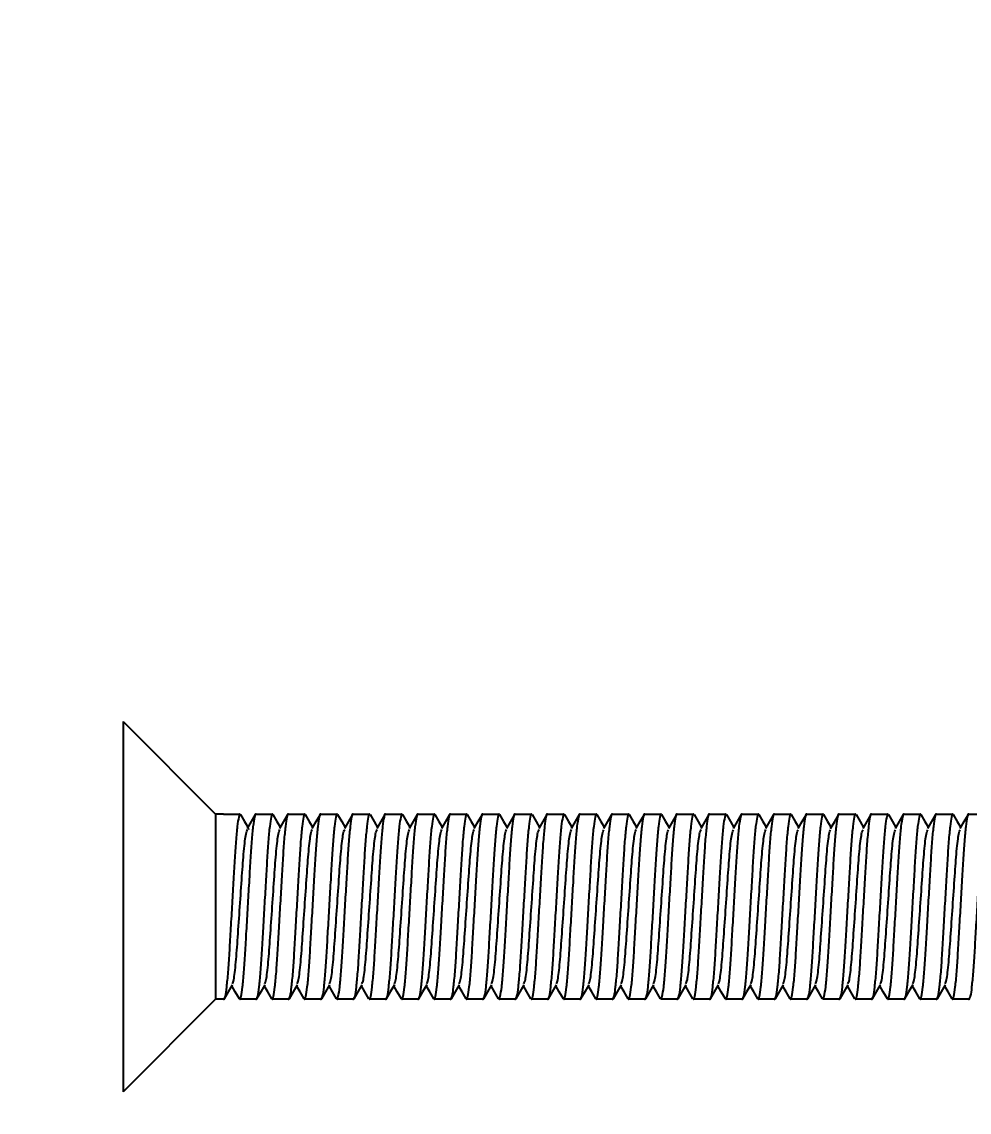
# Model space of a CAD drawing. Extents: x -6747 to -3513, y -1495 to -37.
# Drawn here: x -6728.636 to -6724.542, y -1459.773 to -1455.06 of the extents above; entities that cross this region are included whole.
import ezdxf

# ---------------------------------------------------------------- set-up
doc = ezdxf.new("R2010")
doc.units = 0
doc.header["$LTSCALE"] = 23.1
doc.header["$MEASUREMENT"] = 0
doc.layers.get('0').update_dxf_attribs({"linetype": 'CONTINUOUS'})
doc.layers.get('Defpoints').update_dxf_attribs({"linetype": 'CONTINUOUS'})
doc.styles.get("Standard").update_dxf_attribs({"font": 'txt.shx', "bigfont": 'whgtxt.shx'})
doc.dimstyles.get("Standard").update_dxf_attribs({"dimtxt": 2.5, "dimasz": 0.18, "dimexe": 0.18, "dimexo": 0.0625, "dimgap": 0.09, "dimtad": 0, "dimtih": 1, "dimtoh": 1, "dimdec": 4, "dimzin": 0, "dimdsep": 46, "dimtxsty": 'Standard', "dimcen": 0.09, "dimadec": 0, "dimazin": 0, "dimtp": 0.001, "dimtm": 0.001, "dimtfac": 1, "dimtdec": 4, "dimtofl": 0, "dimtmove": 0, "dimatfit": 0, "dimfxl": 0, "dimtolj": 1, "dimtzin": 0, "dimarcsym": 0})

# ---------------------------------------------------------------- blocks, each defined once
blk = doc.blocks.new('*D58')
at = {"color": 2, "lineweight": -2}
for p, q in [((-6741.5233, -1317.8847), (-6701.5538, -1317.8847)), ((-6702.5538, -1461.3847), (-6702.5538, -1320.3847)), ((-6741.5233, -1463.8847), (-6701.5538, -1463.8847))]:
    blk.add_line(p, q, dxfattribs=at)
at = {"color": 2}
for points in [[(-6702.9704, -1320.3847), (-6702.1371, -1320.3847), (-6702.5538, -1317.8847)], [(-6702.9704, -1461.3847), (-6702.1371, -1461.3847), (-6702.5538, -1463.8847)]]:
    blk.add_solid(points, dxfattribs=at)
at = {"layer": 'Defpoints', "color": 0}
for p in [(-6741.8233, -1317.8847), (-6702.5538, -1317.8847), (-6741.8233, -1463.8847)]:
    blk.add_point(p, dxfattribs=at)
at = {"color": 2, "insert": (-6704.7038, -1390.8847), "char_height": 2.3, "attachment_point": 5, "rotation": 90}
blk.add_mtext('\\A1;730', dxfattribs=at)

msp = doc.modelspace()

# ---------------------------------------------------------------- linework, layer by layer
at = {"color": 2}
for p, q in [((-6728.1985, -1458.0847), (-6727.7985, -1458.4847)), ((-6728.1985, -1458.0847), (-6728.1985, -1459.6847)), ((-6727.7985, -1458.4847), (-6727.7985, -1459.2847)), ((-6727.7639, -1458.4847), (-6727.7985, -1458.4847)), ((-6727.7639, -1458.4847), (-6727.6932, -1458.4847)), ((-6727.6239, -1458.4847), (-6727.5532, -1458.4847)), ((-6727.4839, -1458.4847), (-6727.4132, -1458.4847)), ((-6727.3439, -1458.4847), (-6727.2732, -1458.4847)), ((-6727.2039, -1458.4847), (-6727.1332, -1458.4847)), ((-6727.0639, -1458.4847), (-6726.9932, -1458.4847)), ((-6726.9239, -1458.4847), (-6726.8532, -1458.4847)), ((-6726.7839, -1458.4847), (-6726.7132, -1458.4847)), ((-6726.6439, -1458.4847), (-6726.5732, -1458.4847)), ((-6726.5039, -1458.4847), (-6726.4332, -1458.4847)), ((-6726.3639, -1458.4847), (-6726.2932, -1458.4847)), ((-6726.2239, -1458.4847), (-6726.1532, -1458.4847)), ((-6726.0839, -1458.4847), (-6726.0132, -1458.4847)), ((-6725.9439, -1458.4847), (-6725.8732, -1458.4847)), ((-6725.8039, -1458.4847), (-6725.7332, -1458.4847)), ((-6725.6639, -1458.4847), (-6725.5932, -1458.4847)), ((-6725.5239, -1458.4847), (-6725.4532, -1458.4847)), ((-6725.3839, -1458.4847), (-6725.3132, -1458.4847)), ((-6725.2439, -1458.4847), (-6725.1732, -1458.4847)), ((-6725.1039, -1458.4847), (-6725.0332, -1458.4847)), ((-6724.9639, -1458.4847), (-6724.8932, -1458.4847)), ((-6724.8239, -1458.4847), (-6724.7532, -1458.4847)), ((-6724.6839, -1458.4847), (-6724.6132, -1458.4847)), ((-6724.5439, -1458.4847), (-6724.4732, -1458.4847)), ((-6727.7985, -1459.2847), (-6728.1985, -1459.6847)), ((-6727.7632, -1459.2847), (-6727.7985, -1459.2847)), ((-6727.6232, -1459.2847), (-6727.6939, -1459.2847)), ((-6727.4832, -1459.2847), (-6727.5539, -1459.2847)), ((-6727.3432, -1459.2847), (-6727.4139, -1459.2847)), ((-6727.2032, -1459.2847), (-6727.2739, -1459.2847)), ((-6727.0632, -1459.2847), (-6727.1339, -1459.2847)), ((-6726.9232, -1459.2847), (-6726.9939, -1459.2847)), ((-6726.7832, -1459.2847), (-6726.8539, -1459.2847)), ((-6726.6432, -1459.2847), (-6726.7139, -1459.2847)), ((-6726.5032, -1459.2847), (-6726.5739, -1459.2847)), ((-6726.3632, -1459.2847), (-6726.4339, -1459.2847)), ((-6726.2232, -1459.2847), (-6726.2939, -1459.2847)), ((-6726.0832, -1459.2847), (-6726.1539, -1459.2847)), ((-6725.9432, -1459.2847), (-6726.0139, -1459.2847)), ((-6725.8032, -1459.2847), (-6725.8739, -1459.2847)), ((-6725.6632, -1459.2847), (-6725.7339, -1459.2847)), ((-6725.5232, -1459.2847), (-6725.5939, -1459.2847)), ((-6725.3832, -1459.2847), (-6725.4539, -1459.2847)), ((-6725.2432, -1459.2847), (-6725.3139, -1459.2847)), ((-6725.1032, -1459.2847), (-6725.1739, -1459.2847)), ((-6724.9632, -1459.2847), (-6725.0339, -1459.2847)), ((-6724.8232, -1459.2847), (-6724.8939, -1459.2847)), ((-6724.6832, -1459.2847), (-6724.7539, -1459.2847)), ((-6724.5432, -1459.2847), (-6724.6139, -1459.2847))]:
    msp.add_line(p, q, dxfattribs=at)
at = {"color": 2, "flags": 128}
for points in [[(-6727.6913, -1458.4863), (-6727.6738, -1458.5165), (-6727.6585, -1458.5428)], [(-6727.6608, -1458.5466), (-6727.6433, -1458.5165), (-6727.6258, -1458.4863)], [(-6727.5513, -1458.4863), (-6727.5338, -1458.5164), (-6727.5185, -1458.5428)], [(-6727.5207, -1458.5466), (-6727.5032, -1458.5164), (-6727.4858, -1458.4863)], [(-6727.4113, -1458.4863), (-6727.3938, -1458.5165), (-6727.3785, -1458.5428)], [(-6727.3808, -1458.5466), (-6727.3633, -1458.5165), (-6727.3458, -1458.4863)], [(-6727.2713, -1458.4863), (-6727.2538, -1458.5164), (-6727.2385, -1458.5428)], [(-6727.2407, -1458.5466), (-6727.2233, -1458.5164), (-6727.2058, -1458.4863)], [(-6727.1313, -1458.4863), (-6727.1138, -1458.5165), (-6727.0985, -1458.5428)], [(-6727.1008, -1458.5466), (-6727.0833, -1458.5165), (-6727.0658, -1458.4863)], [(-6726.9913, -1458.4863), (-6726.9738, -1458.5164), (-6726.9585, -1458.5428)], [(-6726.9608, -1458.5466), (-6726.9433, -1458.5165), (-6726.9258, -1458.4863)], [(-6726.8513, -1458.4863), (-6726.8338, -1458.5165), (-6726.8185, -1458.5428)], [(-6726.8208, -1458.5466), (-6726.8033, -1458.5165), (-6726.7858, -1458.4863)], [(-6726.7113, -1458.4863), (-6726.6938, -1458.5165), (-6726.6785, -1458.5428)], [(-6726.6808, -1458.5466), (-6726.6633, -1458.5165), (-6726.6458, -1458.4863)], [(-6726.5713, -1458.4863), (-6726.5538, -1458.5165), (-6726.5385, -1458.5428)], [(-6726.5408, -1458.5466), (-6726.5233, -1458.5165), (-6726.5058, -1458.4863)], [(-6726.4313, -1458.4863), (-6726.4138, -1458.5165), (-6726.3985, -1458.5428)], [(-6726.4008, -1458.5466), (-6726.3833, -1458.5165), (-6726.3658, -1458.4863)], [(-6726.2913, -1458.4863), (-6726.2738, -1458.5165), (-6726.2585, -1458.5428)], [(-6726.2608, -1458.5466), (-6726.2433, -1458.5165), (-6726.2258, -1458.4863)], [(-6726.1513, -1458.4863), (-6726.1338, -1458.5165), (-6726.1185, -1458.5428)], [(-6726.1208, -1458.5467), (-6726.1033, -1458.5165), (-6726.0858, -1458.4864)], [(-6726.0113, -1458.4864), (-6725.9938, -1458.5165), (-6725.9785, -1458.5428)], [(-6725.9808, -1458.5466), (-6725.9633, -1458.5165), (-6725.9458, -1458.4863)], [(-6725.8713, -1458.4863), (-6725.8538, -1458.5165), (-6725.8385, -1458.5428)], [(-6725.8408, -1458.5467), (-6725.8233, -1458.5165), (-6725.8058, -1458.4864)], [(-6725.7313, -1458.4864), (-6725.7138, -1458.5165), (-6725.6985, -1458.5428)], [(-6725.7008, -1458.5466), (-6725.6833, -1458.5165), (-6725.6658, -1458.4863)], [(-6725.5913, -1458.4863), (-6725.5738, -1458.5165), (-6725.5585, -1458.5428)], [(-6725.5608, -1458.5467), (-6725.5433, -1458.5166), (-6725.5258, -1458.4864)], [(-6725.4513, -1458.4864), (-6725.4338, -1458.5165), (-6725.4185, -1458.5428)], [(-6725.4208, -1458.5466), (-6725.4033, -1458.5165), (-6725.3858, -1458.4863)], [(-6725.3113, -1458.4863), (-6725.2938, -1458.5165), (-6725.2785, -1458.5428)], [(-6725.2808, -1458.5467), (-6725.2633, -1458.5166), (-6725.2458, -1458.4864)], [(-6725.1713, -1458.4864), (-6725.1538, -1458.5165), (-6725.1385, -1458.5428)], [(-6725.1408, -1458.5467), (-6725.1233, -1458.5165), (-6725.1058, -1458.4863)], [(-6725.0313, -1458.4863), (-6725.0138, -1458.5165), (-6724.9985, -1458.5428)], [(-6725.0008, -1458.5467), (-6724.9833, -1458.5166), (-6724.9659, -1458.4864)], [(-6724.8912, -1458.4864), (-6724.8738, -1458.5166), (-6724.8585, -1458.5428)], [(-6724.8608, -1458.5467), (-6724.8433, -1458.5165), (-6724.8258, -1458.4863)], [(-6724.7513, -1458.4863), (-6724.7338, -1458.5165), (-6724.7185, -1458.5428)], [(-6724.7208, -1458.5467), (-6724.7034, -1458.5166), (-6724.6859, -1458.4864)], [(-6724.6112, -1458.4864), (-6724.5937, -1458.5166), (-6724.5785, -1458.5428)], [(-6724.5808, -1458.5467), (-6724.5633, -1458.5165), (-6724.5458, -1458.4863)], [(-6727.7263, -1459.2227), (-6727.7438, -1459.2528), (-6727.7613, -1459.283)], [(-6727.6959, -1459.2828), (-6727.7134, -1459.2527), (-6727.7285, -1459.2265)], [(-6727.5862, -1459.2225), (-6727.6037, -1459.2527), (-6727.6212, -1459.2828)], [(-6727.5558, -1459.283), (-6727.5733, -1459.2528), (-6727.5885, -1459.2265)], [(-6727.4463, -1459.2227), (-6727.4638, -1459.2528), (-6727.4813, -1459.283)], [(-6727.4159, -1459.2828), (-6727.4334, -1459.2527), (-6727.4485, -1459.2265)], [(-6727.3062, -1459.2225), (-6727.3237, -1459.2527), (-6727.3412, -1459.2828)], [(-6727.2758, -1459.283), (-6727.2933, -1459.2528), (-6727.3085, -1459.2265)], [(-6727.1663, -1459.2227), (-6727.1838, -1459.2528), (-6727.2013, -1459.283)], [(-6727.1359, -1459.2828), (-6727.1534, -1459.2527), (-6727.1685, -1459.2265)], [(-6727.0262, -1459.2225), (-6727.0437, -1459.2527), (-6727.0612, -1459.2828)], [(-6726.9958, -1459.283), (-6727.0133, -1459.2528), (-6727.0285, -1459.2265)], [(-6726.8863, -1459.2227), (-6726.9038, -1459.2528), (-6726.9213, -1459.283)], [(-6726.8559, -1459.2828), (-6726.8734, -1459.2527), (-6726.8885, -1459.2265)], [(-6726.7462, -1459.2225), (-6726.7637, -1459.2527), (-6726.7812, -1459.2828)], [(-6726.7158, -1459.283), (-6726.7333, -1459.2528), (-6726.7485, -1459.2265)], [(-6726.6063, -1459.2227), (-6726.6238, -1459.2528), (-6726.6413, -1459.283)], [(-6726.5759, -1459.2829), (-6726.5934, -1459.2527), (-6726.6085, -1459.2265)], [(-6726.4662, -1459.2226), (-6726.4837, -1459.2527), (-6726.5012, -1459.2828)], [(-6726.4358, -1459.283), (-6726.4533, -1459.2528), (-6726.4685, -1459.2265)], [(-6726.3263, -1459.2227), (-6726.3438, -1459.2528), (-6726.3613, -1459.283)], [(-6726.2959, -1459.2829), (-6726.3134, -1459.2527), (-6726.3285, -1459.2265)], [(-6726.1862, -1459.2226), (-6726.2037, -1459.2527), (-6726.2212, -1459.2829)], [(-6726.1558, -1459.283), (-6726.1733, -1459.2528), (-6726.1885, -1459.2265)], [(-6726.0463, -1459.2227), (-6726.0638, -1459.2528), (-6726.0813, -1459.283)], [(-6726.0159, -1459.2829), (-6726.0333, -1459.2527), (-6726.0485, -1459.2265)], [(-6725.9062, -1459.2226), (-6725.9237, -1459.2527), (-6725.9412, -1459.2829)], [(-6725.8758, -1459.283), (-6725.8933, -1459.2528), (-6725.9085, -1459.2265)], [(-6725.7663, -1459.2227), (-6725.7838, -1459.2528), (-6725.8013, -1459.283)], [(-6725.7358, -1459.2829), (-6725.7533, -1459.2527), (-6725.7685, -1459.2265)], [(-6725.6262, -1459.2226), (-6725.6437, -1459.2527), (-6725.6612, -1459.2829)], [(-6725.5958, -1459.283), (-6725.6133, -1459.2528), (-6725.6285, -1459.2265)], [(-6725.4863, -1459.2227), (-6725.5038, -1459.2528), (-6725.5213, -1459.283)], [(-6725.4558, -1459.2829), (-6725.4733, -1459.2528), (-6725.4885, -1459.2265)], [(-6725.3463, -1459.2226), (-6725.3637, -1459.2527), (-6725.3812, -1459.2829)], [(-6725.3158, -1459.283), (-6725.3333, -1459.2528), (-6725.3485, -1459.2265)], [(-6725.2063, -1459.2227), (-6725.2238, -1459.2528), (-6725.2413, -1459.283)], [(-6725.1758, -1459.2829), (-6725.1933, -1459.2528), (-6725.2085, -1459.2265)], [(-6725.0663, -1459.2226), (-6725.0838, -1459.2528), (-6725.1012, -1459.2829)], [(-6725.0358, -1459.283), (-6725.0533, -1459.2528), (-6725.0685, -1459.2265)], [(-6724.9263, -1459.2227), (-6724.9438, -1459.2528), (-6724.9613, -1459.283)], [(-6724.8958, -1459.283), (-6724.9133, -1459.2528), (-6724.9285, -1459.2265)], [(-6724.7863, -1459.2226), (-6724.8038, -1459.2528), (-6724.8213, -1459.2829)], [(-6724.7558, -1459.283), (-6724.7733, -1459.2528), (-6724.7885, -1459.2265)], [(-6724.6463, -1459.2227), (-6724.6638, -1459.2528), (-6724.6813, -1459.283)], [(-6724.6158, -1459.283), (-6724.6333, -1459.2528), (-6724.6485, -1459.2265)]]:
    msp.add_lwpolyline(points, dxfattribs=at)
at = {"color": 2}
for points, knots in [([(-6727.6912, -1458.4894), (-6727.6919, -1458.4874), (-6727.6944, -1458.4801), (-6727.6987, -1458.4948), (-6727.7049, -1458.5338), (-6727.711, -1458.5991), (-6727.7165, -1458.6824), (-6727.722, -1458.7793), (-6727.7282, -1458.8847), (-6727.7344, -1458.99), (-6727.7399, -1459.0869), (-6727.7452, -1459.1702), (-6727.752, -1459.2358), (-6727.7559, -1459.2735), (-6727.765, -1459.289), (-6727.7632, -1459.2847), (-6727.7632, -1459.2847)], [0, 0, 0, 0, 0.0283742, 0.1079305, 0.1903114, 0.2726924, 0.3522486, 0.4318049, 0.5141859, 0.5965668, 0.6761231, 0.7556794, 0.8380603, 0.9204413, 0.9999975, 1, 1, 1, 1]), ([(-6727.696, -1459.2797), (-6727.6953, -1459.2818), (-6727.6927, -1459.2892), (-6727.6884, -1459.2745), (-6727.6822, -1459.2355), (-6727.6761, -1459.1702), (-6727.6706, -1459.0869), (-6727.6651, -1458.99), (-6727.6589, -1458.8847), (-6727.6527, -1458.7794), (-6727.6472, -1458.6824), (-6727.6417, -1458.5992), (-6727.6356, -1458.5336), (-6727.6294, -1458.4958), (-6727.6257, -1458.4803), (-6727.6239, -1458.4847), (-6727.6239, -1458.4847)], [0, 0, 0, 0, 0.029844, 0.10928, 0.191536, 0.273792, 0.353228, 0.432664, 0.514921, 0.597177, 0.676613, 0.756049, 0.838305, 0.920562, 0.999998, 1, 1, 1, 1]), ([(-6727.5512, -1458.4893), (-6727.5519, -1458.4874), (-6727.5544, -1458.4801), (-6727.5587, -1458.4948), (-6727.5649, -1458.5338), (-6727.571, -1458.5991), (-6727.5765, -1458.6824), (-6727.582, -1458.7793), (-6727.5882, -1458.8847), (-6727.5944, -1458.99), (-6727.5999, -1459.0869), (-6727.6052, -1459.1702), (-6727.612, -1459.2358), (-6727.6159, -1459.2735), (-6727.625, -1459.289), (-6727.6232, -1459.2847), (-6727.6232, -1459.2847)], [0, 0, 0, 0, 0.027964, 0.107554, 0.18997, 0.272385, 0.351975, 0.431565, 0.513981, 0.596397, 0.675986, 0.755576, 0.837992, 0.920408, 0.999998, 1, 1, 1, 1]), ([(-6727.5559, -1459.2799), (-6727.5552, -1459.2819), (-6727.5527, -1459.2892), (-6727.5484, -1459.2745), (-6727.5422, -1459.2355), (-6727.5361, -1459.1702), (-6727.5306, -1459.0869), (-6727.5251, -1458.99), (-6727.5189, -1458.8847), (-6727.5127, -1458.7794), (-6727.5072, -1458.6824), (-6727.5017, -1458.5992), (-6727.4956, -1458.5336), (-6727.4894, -1458.4958), (-6727.4857, -1458.4803), (-6727.4839, -1458.4847), (-6727.4839, -1458.4847)], [0, 0, 0, 0, 0.028642, 0.108177, 0.190535, 0.272893, 0.352427, 0.431962, 0.51432, 0.596678, 0.676213, 0.755747, 0.838105, 0.920463, 0.999998, 1, 1, 1, 1]), ([(-6727.4112, -1458.4894), (-6727.4119, -1458.4874), (-6727.4144, -1458.4801), (-6727.4187, -1458.4948), (-6727.4249, -1458.5338), (-6727.431, -1458.5991), (-6727.4365, -1458.6824), (-6727.442, -1458.7793), (-6727.4482, -1458.8847), (-6727.4544, -1458.99), (-6727.4599, -1459.0869), (-6727.4652, -1459.1702), (-6727.472, -1459.2358), (-6727.4759, -1459.2735), (-6727.485, -1459.289), (-6727.4832, -1459.2847), (-6727.4832, -1459.2847)], [0, 0, 0, 0, 0.028402, 0.107956, 0.190335, 0.272713, 0.352267, 0.431821, 0.5142, 0.596578, 0.676132, 0.755686, 0.838065, 0.920444, 0.999998, 1, 1, 1, 1]), ([(-6727.416, -1459.2797), (-6727.4153, -1459.2818), (-6727.4127, -1459.2892), (-6727.4084, -1459.2745), (-6727.4022, -1459.2355), (-6727.3961, -1459.1702), (-6727.3906, -1459.0869), (-6727.3851, -1458.99), (-6727.3789, -1458.8847), (-6727.3727, -1458.7794), (-6727.3672, -1458.6824), (-6727.3617, -1458.5992), (-6727.3556, -1458.5336), (-6727.3494, -1458.4958), (-6727.3457, -1458.4803), (-6727.3439, -1458.4847), (-6727.3439, -1458.4847)], [0, 0, 0, 0, 0.029826, 0.109263, 0.191521, 0.273779, 0.353216, 0.432654, 0.514912, 0.59717, 0.676607, 0.756044, 0.838302, 0.92056, 0.999998, 1, 1, 1, 1]), ([(-6727.2712, -1458.4893), (-6727.2719, -1458.4874), (-6727.2744, -1458.4801), (-6727.2787, -1458.4948), (-6727.2849, -1458.5338), (-6727.291, -1458.5991), (-6727.2965, -1458.6824), (-6727.302, -1458.7793), (-6727.3082, -1458.8847), (-6727.3144, -1458.99), (-6727.3199, -1459.0869), (-6727.3252, -1459.1702), (-6727.332, -1459.2358), (-6727.3359, -1459.2735), (-6727.345, -1459.289), (-6727.3432, -1459.2847), (-6727.3432, -1459.2847)], [0, 0, 0, 0, 0.028056, 0.107638, 0.190046, 0.272454, 0.352037, 0.431619, 0.514027, 0.596435, 0.676017, 0.755599, 0.838007, 0.920415, 0.999998, 1, 1, 1, 1]), ([(-6727.2759, -1459.2799), (-6727.2752, -1459.2819), (-6727.2727, -1459.2892), (-6727.2684, -1459.2745), (-6727.2622, -1459.2355), (-6727.2561, -1459.1702), (-6727.2506, -1459.0869), (-6727.2451, -1458.99), (-6727.2389, -1458.8847), (-6727.2327, -1458.7794), (-6727.2272, -1458.6824), (-6727.2217, -1458.5992), (-6727.2156, -1458.5336), (-6727.2094, -1458.4958), (-6727.2057, -1458.4803), (-6727.2039, -1458.4847), (-6727.2039, -1458.4847)], [0, 0, 0, 0, 0.0286471, 0.108181, 0.1905388, 0.2728966, 0.3524306, 0.4319645, 0.5143223, 0.5966801, 0.676214, 0.755748, 0.8381058, 0.9204636, 0.9999975, 1, 1, 1, 1]), ([(-6727.1312, -1458.4894), (-6727.1319, -1458.4874), (-6727.1344, -1458.4801), (-6727.1387, -1458.4948), (-6727.1449, -1458.5338), (-6727.151, -1458.5991), (-6727.1565, -1458.6824), (-6727.162, -1458.7793), (-6727.1682, -1458.8847), (-6727.1744, -1458.99), (-6727.1799, -1459.0869), (-6727.1852, -1459.1702), (-6727.192, -1459.2358), (-6727.1959, -1459.2735), (-6727.205, -1459.289), (-6727.2032, -1459.2847), (-6727.2032, -1459.2847)], [0, 0, 0, 0, 0.02844, 0.107991, 0.190366, 0.272742, 0.352292, 0.431843, 0.514219, 0.596594, 0.676145, 0.755696, 0.838071, 0.920447, 0.999998, 1, 1, 1, 1]), ([(-6727.136, -1459.2797), (-6727.1353, -1459.2818), (-6727.1327, -1459.2892), (-6727.1284, -1459.2745), (-6727.1222, -1459.2355), (-6727.1161, -1459.1702), (-6727.1106, -1459.0869), (-6727.1051, -1458.99), (-6727.0989, -1458.8847), (-6727.0927, -1458.7794), (-6727.0872, -1458.6824), (-6727.0817, -1458.5992), (-6727.0756, -1458.5336), (-6727.0694, -1458.4958), (-6727.0657, -1458.4803), (-6727.0639, -1458.4847), (-6727.0639, -1458.4847)], [0, 0, 0, 0, 0.029788, 0.109229, 0.19149, 0.273751, 0.353191, 0.432632, 0.514893, 0.597154, 0.676594, 0.756035, 0.838296, 0.920557, 0.999998, 1, 1, 1, 1]), ([(-6726.9912, -1458.4893), (-6726.9919, -1458.4874), (-6726.9944, -1458.4801), (-6726.9987, -1458.4948), (-6727.0049, -1458.5338), (-6727.011, -1458.5991), (-6727.0165, -1458.6824), (-6727.022, -1458.7793), (-6727.0282, -1458.8847), (-6727.0344, -1458.99), (-6727.0399, -1459.0869), (-6727.0452, -1459.1702), (-6727.052, -1459.2358), (-6727.0559, -1459.2735), (-6727.065, -1459.289), (-6727.0632, -1459.2847), (-6727.0632, -1459.2847)], [0, 0, 0, 0, 0.028141, 0.107717, 0.190117, 0.272518, 0.352093, 0.431669, 0.514069, 0.59647, 0.676046, 0.755621, 0.838022, 0.920422, 0.999998, 1, 1, 1, 1]), ([(-6726.9959, -1459.2799), (-6726.9952, -1459.2819), (-6726.9927, -1459.2892), (-6726.9884, -1459.2745), (-6726.9822, -1459.2355), (-6726.9761, -1459.1702), (-6726.9706, -1459.0869), (-6726.9651, -1458.99), (-6726.9589, -1458.8847), (-6726.9527, -1458.7794), (-6726.9472, -1458.6824), (-6726.9417, -1458.5992), (-6726.9356, -1458.5336), (-6726.9294, -1458.4958), (-6726.9257, -1458.4803), (-6726.9239, -1458.4847), (-6726.9239, -1458.4847)], [0, 0, 0, 0, 0.028647, 0.108181, 0.190539, 0.272896, 0.35243, 0.431964, 0.514322, 0.59668, 0.676214, 0.755748, 0.838106, 0.920464, 0.999998, 1, 1, 1, 1]), ([(-6726.8512, -1458.4894), (-6726.8519, -1458.4874), (-6726.8544, -1458.4801), (-6726.8587, -1458.4948), (-6726.8649, -1458.5338), (-6726.871, -1458.5991), (-6726.8765, -1458.6824), (-6726.882, -1458.7793), (-6726.8882, -1458.8847), (-6726.8944, -1458.99), (-6726.8999, -1459.0869), (-6726.9052, -1459.1702), (-6726.912, -1459.2358), (-6726.9159, -1459.2735), (-6726.925, -1459.289), (-6726.9232, -1459.2847), (-6726.9232, -1459.2847)], [0, 0, 0, 0, 0.028488, 0.108035, 0.190407, 0.272778, 0.352325, 0.431872, 0.514243, 0.596614, 0.676161, 0.755708, 0.838079, 0.920451, 0.999998, 1, 1, 1, 1]), ([(-6726.856, -1459.2797), (-6726.8553, -1459.2818), (-6726.8527, -1459.2892), (-6726.8484, -1459.2745), (-6726.8422, -1459.2355), (-6726.8361, -1459.1702), (-6726.8306, -1459.0869), (-6726.8251, -1458.99), (-6726.8189, -1458.8847), (-6726.8127, -1458.7794), (-6726.8072, -1458.6824), (-6726.8017, -1458.5992), (-6726.7956, -1458.5336), (-6726.7894, -1458.4958), (-6726.7857, -1458.4803), (-6726.7839, -1458.4847), (-6726.7839, -1458.4847)], [0, 0, 0, 0, 0.0297297, 0.109175, 0.191441, 0.273707, 0.3531523, 0.4325976, 0.5148636, 0.5971296, 0.6765749, 0.7560202, 0.8382862, 0.9205523, 0.9999975, 1, 1, 1, 1]), ([(-6726.7112, -1458.4893), (-6726.7119, -1458.4874), (-6726.7144, -1458.4801), (-6726.7187, -1458.4948), (-6726.7249, -1458.5338), (-6726.731, -1458.5991), (-6726.7365, -1458.6824), (-6726.742, -1458.7793), (-6726.7482, -1458.8847), (-6726.7544, -1458.99), (-6726.7599, -1459.0869), (-6726.7652, -1459.1702), (-6726.772, -1459.2358), (-6726.7759, -1459.2735), (-6726.785, -1459.289), (-6726.7832, -1459.2847), (-6726.7832, -1459.2847)], [0, 0, 0, 0, 0.02822, 0.107789, 0.190183, 0.272577, 0.352146, 0.431715, 0.514109, 0.596503, 0.676072, 0.755641, 0.838035, 0.920429, 0.999998, 1, 1, 1, 1]), ([(-6726.7159, -1459.2799), (-6726.7152, -1459.2819), (-6726.7127, -1459.2892), (-6726.7084, -1459.2745), (-6726.7022, -1459.2355), (-6726.6961, -1459.1702), (-6726.6906, -1459.0869), (-6726.6851, -1458.99), (-6726.6789, -1458.8847), (-6726.6727, -1458.7794), (-6726.6672, -1458.6824), (-6726.6617, -1458.5992), (-6726.6556, -1458.5336), (-6726.6494, -1458.4958), (-6726.6457, -1458.4803), (-6726.6439, -1458.4847), (-6726.6439, -1458.4847)], [0, 0, 0, 0, 0.028642, 0.108176, 0.190534, 0.272892, 0.352427, 0.431961, 0.51432, 0.596678, 0.676212, 0.755747, 0.838105, 0.920463, 0.999998, 1, 1, 1, 1]), ([(-6726.5712, -1458.4894), (-6726.5719, -1458.4874), (-6726.5744, -1458.4801), (-6726.5787, -1458.4948), (-6726.5849, -1458.5338), (-6726.591, -1458.5991), (-6726.5965, -1458.6824), (-6726.602, -1458.7793), (-6726.6082, -1458.8847), (-6726.6144, -1458.99), (-6726.6199, -1459.0869), (-6726.6252, -1459.1702), (-6726.632, -1459.2358), (-6726.6359, -1459.2735), (-6726.645, -1459.289), (-6726.6432, -1459.2847), (-6726.6432, -1459.2847)], [0, 0, 0, 0, 0.0285485, 0.1080905, 0.1904567, 0.2728228, 0.3523648, 0.4319068, 0.514273, 0.5966392, 0.6761812, 0.7557232, 0.8380894, 0.9204555, 0.9999975, 1, 1, 1, 1]), ([(-6726.576, -1459.2797), (-6726.5753, -1459.2818), (-6726.5727, -1459.2892), (-6726.5684, -1459.2745), (-6726.5622, -1459.2355), (-6726.5561, -1459.1702), (-6726.5506, -1459.0869), (-6726.5451, -1458.99), (-6726.5389, -1458.8847), (-6726.5327, -1458.7794), (-6726.5272, -1458.6824), (-6726.5217, -1458.5992), (-6726.5156, -1458.5336), (-6726.5094, -1458.4958), (-6726.5057, -1458.4803), (-6726.5039, -1458.4847), (-6726.5039, -1458.4847)], [0, 0, 0, 0, 0.02965, 0.109101, 0.191374, 0.273647, 0.353099, 0.432551, 0.514824, 0.597096, 0.676548, 0.756, 0.838273, 0.920546, 0.999998, 1, 1, 1, 1]), ([(-6726.4312, -1458.4893), (-6726.4319, -1458.4874), (-6726.4344, -1458.4801), (-6726.4387, -1458.4948), (-6726.4449, -1458.5338), (-6726.451, -1458.5991), (-6726.4565, -1458.6824), (-6726.462, -1458.7793), (-6726.4682, -1458.8847), (-6726.4744, -1458.99), (-6726.4799, -1459.0869), (-6726.4852, -1459.1702), (-6726.492, -1459.2358), (-6726.4959, -1459.2735), (-6726.505, -1459.289), (-6726.5032, -1459.2847), (-6726.5032, -1459.2847)], [0, 0, 0, 0, 0.028292, 0.107855, 0.190243, 0.272631, 0.352194, 0.431757, 0.514145, 0.596533, 0.676096, 0.755659, 0.838047, 0.920435, 0.999998, 1, 1, 1, 1]), ([(-6726.4359, -1459.2799), (-6726.4352, -1459.2819), (-6726.4327, -1459.2892), (-6726.4284, -1459.2745), (-6726.4222, -1459.2355), (-6726.4161, -1459.1702), (-6726.4106, -1459.0869), (-6726.4051, -1458.99), (-6726.3989, -1458.8847), (-6726.3927, -1458.7794), (-6726.3872, -1458.6824), (-6726.3817, -1458.5992), (-6726.3756, -1458.5336), (-6726.3694, -1458.4958), (-6726.3657, -1458.4803), (-6726.3639, -1458.4847), (-6726.3639, -1458.4847)], [0, 0, 0, 0, 0.028631, 0.108166, 0.190525, 0.272884, 0.35242, 0.431955, 0.514314, 0.596673, 0.676209, 0.755744, 0.838103, 0.920462, 0.999998, 1, 1, 1, 1]), ([(-6726.2912, -1458.4894), (-6726.2919, -1458.4875), (-6726.2944, -1458.4801), (-6726.2987, -1458.4948), (-6726.3049, -1458.5338), (-6726.311, -1458.5991), (-6726.3165, -1458.6824), (-6726.322, -1458.7793), (-6726.3282, -1458.8847), (-6726.3344, -1458.99), (-6726.3399, -1459.0869), (-6726.3452, -1459.1702), (-6726.352, -1459.2358), (-6726.3559, -1459.2735), (-6726.365, -1459.289), (-6726.3632, -1459.2847), (-6726.3632, -1459.2847)], [0, 0, 0, 0, 0.0286209, 0.108157, 0.190517, 0.272877, 0.3524131, 0.4319492, 0.5143092, 0.5966692, 0.6762053, 0.7557414, 0.8381014, 0.9204615, 0.9999975, 1, 1, 1, 1]), ([(-6726.296, -1459.2798), (-6726.2953, -1459.2818), (-6726.2927, -1459.2892), (-6726.2884, -1459.2745), (-6726.2822, -1459.2355), (-6726.2761, -1459.1702), (-6726.2706, -1459.0869), (-6726.2651, -1458.99), (-6726.2589, -1458.8847), (-6726.2527, -1458.7794), (-6726.2472, -1458.6824), (-6726.2417, -1458.5992), (-6726.2356, -1458.5336), (-6726.2294, -1458.4958), (-6726.2257, -1458.4803), (-6726.2239, -1458.4847), (-6726.2239, -1458.4847)], [0, 0, 0, 0, 0.029547, 0.109007, 0.191289, 0.27357, 0.353031, 0.432491, 0.514772, 0.597054, 0.676514, 0.755974, 0.838256, 0.920537, 0.999998, 1, 1, 1, 1]), ([(-6726.1512, -1458.4894), (-6726.1519, -1458.4874), (-6726.1544, -1458.4801), (-6726.1587, -1458.4948), (-6726.1649, -1458.5338), (-6726.171, -1458.5991), (-6726.1765, -1458.6824), (-6726.182, -1458.7793), (-6726.1882, -1458.8847), (-6726.1944, -1458.99), (-6726.1999, -1459.0869), (-6726.2052, -1459.1702), (-6726.212, -1459.2358), (-6726.2159, -1459.2735), (-6726.225, -1459.289), (-6726.2232, -1459.2847), (-6726.2232, -1459.2847)], [0, 0, 0, 0, 0.028357, 0.107915, 0.190297, 0.27268, 0.352237, 0.431795, 0.514177, 0.59656, 0.676117, 0.755675, 0.838057, 0.92044, 0.999998, 1, 1, 1, 1]), ([(-6726.1559, -1459.2799), (-6726.1552, -1459.2819), (-6726.1527, -1459.2892), (-6726.1484, -1459.2745), (-6726.1422, -1459.2355), (-6726.1361, -1459.1702), (-6726.1306, -1459.0869), (-6726.1251, -1458.99), (-6726.1189, -1458.8847), (-6726.1127, -1458.7794), (-6726.1072, -1458.6824), (-6726.1017, -1458.5992), (-6726.0956, -1458.5336), (-6726.0894, -1458.4958), (-6726.0857, -1458.4803), (-6726.0839, -1458.4847), (-6726.0839, -1458.4847)], [0, 0, 0, 0, 0.0286142, 0.1081509, 0.1905115, 0.272872, 0.3524087, 0.4319453, 0.5143059, 0.5966665, 0.6762031, 0.7557397, 0.8381003, 0.9204609, 0.9999975, 1, 1, 1, 1]), ([(-6726.0112, -1458.4894), (-6726.0119, -1458.4875), (-6726.0144, -1458.4801), (-6726.0187, -1458.4948), (-6726.0249, -1458.5338), (-6726.031, -1458.5991), (-6726.0365, -1458.6824), (-6726.042, -1458.7793), (-6726.0482, -1458.8847), (-6726.0544, -1458.99), (-6726.0599, -1459.0869), (-6726.0652, -1459.1702), (-6726.072, -1459.2358), (-6726.0759, -1459.2735), (-6726.085, -1459.289), (-6726.0832, -1459.2847), (-6726.0832, -1459.2847)], [0, 0, 0, 0, 0.028705, 0.108234, 0.190587, 0.27294, 0.352469, 0.431998, 0.514351, 0.596704, 0.676233, 0.755762, 0.838115, 0.920468, 0.999998, 1, 1, 1, 1]), ([(-6726.0159, -1459.2798), (-6726.0153, -1459.2818), (-6726.0127, -1459.2892), (-6726.0084, -1459.2745), (-6726.0022, -1459.2355), (-6725.9961, -1459.1702), (-6725.9906, -1459.0869), (-6725.9851, -1458.99), (-6725.9789, -1458.8847), (-6725.9727, -1458.7794), (-6725.9672, -1458.6824), (-6725.9617, -1458.5992), (-6725.9556, -1458.5336), (-6725.9494, -1458.4958), (-6725.9457, -1458.4803), (-6725.9439, -1458.4847), (-6725.9439, -1458.4847)], [0, 0, 0, 0, 0.029422, 0.108892, 0.191184, 0.273476, 0.352947, 0.432417, 0.51471, 0.597002, 0.676472, 0.755943, 0.838235, 0.920527, 0.999998, 1, 1, 1, 1]), ([(-6725.8712, -1458.4894), (-6725.8719, -1458.4874), (-6725.8744, -1458.4801), (-6725.8787, -1458.4948), (-6725.8849, -1458.5338), (-6725.891, -1458.5991), (-6725.8965, -1458.6824), (-6725.902, -1458.7793), (-6725.9082, -1458.8847), (-6725.9144, -1458.99), (-6725.9199, -1459.0869), (-6725.9252, -1459.1702), (-6725.932, -1459.2358), (-6725.9359, -1459.2735), (-6725.945, -1459.289), (-6725.9432, -1459.2847), (-6725.9432, -1459.2847)], [0, 0, 0, 0, 0.0284156, 0.1079685, 0.1903459, 0.2727233, 0.3522762, 0.4318291, 0.5142066, 0.596584, 0.6761369, 0.7556898, 0.8380672, 0.9204446, 0.9999975, 1, 1, 1, 1]), ([(-6725.8759, -1459.2799), (-6725.8752, -1459.2819), (-6725.8727, -1459.2892), (-6725.8684, -1459.2745), (-6725.8622, -1459.2355), (-6725.8561, -1459.1702), (-6725.8506, -1459.0869), (-6725.8451, -1458.99), (-6725.8389, -1458.8847), (-6725.8327, -1458.7794), (-6725.8272, -1458.6824), (-6725.8217, -1458.5992), (-6725.8156, -1458.5336), (-6725.8094, -1458.4958), (-6725.8057, -1458.4803), (-6725.8039, -1458.4847), (-6725.8039, -1458.4847)], [0, 0, 0, 0, 0.028592, 0.10813, 0.190493, 0.272855, 0.352394, 0.431932, 0.514295, 0.596657, 0.676196, 0.755734, 0.838097, 0.920459, 0.999998, 1, 1, 1, 1]), ([(-6725.7312, -1458.4894), (-6725.7319, -1458.4875), (-6725.7344, -1458.4801), (-6725.7387, -1458.4948), (-6725.7449, -1458.5338), (-6725.751, -1458.5991), (-6725.7565, -1458.6824), (-6725.762, -1458.7793), (-6725.7682, -1458.8847), (-6725.7744, -1458.99), (-6725.7799, -1459.0869), (-6725.7852, -1459.1702), (-6725.792, -1459.2358), (-6725.7959, -1459.2735), (-6725.805, -1459.289), (-6725.8032, -1459.2847), (-6725.8032, -1459.2847)], [0, 0, 0, 0, 0.028802, 0.108323, 0.190668, 0.273013, 0.352534, 0.432055, 0.5144, 0.596744, 0.676266, 0.755787, 0.838132, 0.920476, 0.999998, 1, 1, 1, 1]), ([(-6725.7359, -1459.2798), (-6725.7353, -1459.2818), (-6725.7327, -1459.2892), (-6725.7284, -1459.2745), (-6725.7222, -1459.2355), (-6725.7161, -1459.1702), (-6725.7106, -1459.0869), (-6725.7051, -1458.99), (-6725.6989, -1458.8847), (-6725.6927, -1458.7794), (-6725.6872, -1458.6824), (-6725.6817, -1458.5992), (-6725.6756, -1458.5336), (-6725.6694, -1458.4958), (-6725.6657, -1458.4803), (-6725.6639, -1458.4847), (-6725.6639, -1458.4847)], [0, 0, 0, 0, 0.029274, 0.108756, 0.191061, 0.273366, 0.352848, 0.432331, 0.514636, 0.59694, 0.676423, 0.755906, 0.83821, 0.920515, 0.999998, 1, 1, 1, 1]), ([(-6725.5912, -1458.4894), (-6725.5919, -1458.4874), (-6725.5944, -1458.4801), (-6725.5987, -1458.4948), (-6725.6049, -1458.5338), (-6725.611, -1458.5991), (-6725.6165, -1458.6824), (-6725.622, -1458.7793), (-6725.6282, -1458.8847), (-6725.6344, -1458.99), (-6725.6399, -1459.0869), (-6725.6452, -1459.1702), (-6725.652, -1459.2358), (-6725.6559, -1459.2735), (-6725.665, -1459.289), (-6725.6632, -1459.2847), (-6725.6632, -1459.2847)], [0, 0, 0, 0, 0.028467, 0.108016, 0.190389, 0.272762, 0.352311, 0.431859, 0.514232, 0.596605, 0.676154, 0.755703, 0.838076, 0.920449, 0.999998, 1, 1, 1, 1]), ([(-6725.5959, -1459.2799), (-6725.5952, -1459.2819), (-6725.5927, -1459.2892), (-6725.5884, -1459.2745), (-6725.5822, -1459.2355), (-6725.5761, -1459.1702), (-6725.5706, -1459.0869), (-6725.5651, -1458.99), (-6725.5589, -1458.8847), (-6725.5527, -1458.7794), (-6725.5472, -1458.6824), (-6725.5417, -1458.5992), (-6725.5356, -1458.5336), (-6725.5294, -1458.4958), (-6725.5257, -1458.4803), (-6725.5239, -1458.4847), (-6725.5239, -1458.4847)], [0, 0, 0, 0, 0.028563, 0.108104, 0.190469, 0.272834, 0.352375, 0.431915, 0.51428, 0.596645, 0.676186, 0.755727, 0.838092, 0.920457, 0.999998, 1, 1, 1, 1]), ([(-6725.4512, -1458.4894), (-6725.4518, -1458.4875), (-6725.4544, -1458.4801), (-6725.4587, -1458.4948), (-6725.4649, -1458.5338), (-6725.471, -1458.5991), (-6725.4765, -1458.6824), (-6725.482, -1458.7793), (-6725.4882, -1458.8847), (-6725.4944, -1458.99), (-6725.4999, -1459.0869), (-6725.5052, -1459.1702), (-6725.512, -1459.2358), (-6725.5159, -1459.2735), (-6725.525, -1459.289), (-6725.5232, -1459.2847), (-6725.5232, -1459.2847)], [0, 0, 0, 0, 0.028916, 0.108428, 0.190763, 0.273098, 0.35261, 0.432122, 0.514457, 0.596792, 0.676304, 0.755816, 0.838151, 0.920486, 0.999998, 1, 1, 1, 1]), ([(-6725.4559, -1459.2798), (-6725.4552, -1459.2818), (-6725.4527, -1459.2892), (-6725.4484, -1459.2745), (-6725.4422, -1459.2355), (-6725.4361, -1459.1702), (-6725.4306, -1459.0869), (-6725.4251, -1458.99), (-6725.4189, -1458.8847), (-6725.4127, -1458.7794), (-6725.4072, -1458.6824), (-6725.4017, -1458.5992), (-6725.3956, -1458.5336), (-6725.3894, -1458.4958), (-6725.3857, -1458.4803), (-6725.3839, -1458.4847), (-6725.3839, -1458.4847)], [0, 0, 0, 0, 0.029116, 0.108612, 0.19093, 0.273248, 0.352743, 0.432239, 0.514557, 0.596875, 0.67637, 0.755866, 0.838184, 0.920502, 0.999998, 1, 1, 1, 1]), ([(-6725.3112, -1458.4894), (-6725.3119, -1458.4874), (-6725.3144, -1458.4801), (-6725.3187, -1458.4948), (-6725.3249, -1458.5338), (-6725.331, -1458.5991), (-6725.3365, -1458.6824), (-6725.342, -1458.7793), (-6725.3482, -1458.8847), (-6725.3544, -1458.99), (-6725.3599, -1459.0869), (-6725.3652, -1459.1702), (-6725.372, -1459.2358), (-6725.3759, -1459.2735), (-6725.385, -1459.289), (-6725.3832, -1459.2847), (-6725.3832, -1459.2847)], [0, 0, 0, 0, 0.028512, 0.108057, 0.190426, 0.272796, 0.352341, 0.431886, 0.514255, 0.596624, 0.676169, 0.755714, 0.838083, 0.920453, 0.999998, 1, 1, 1, 1]), ([(-6725.3159, -1459.2799), (-6725.3152, -1459.2819), (-6725.3127, -1459.2892), (-6725.3084, -1459.2745), (-6725.3022, -1459.2355), (-6725.2961, -1459.1702), (-6725.2906, -1459.0869), (-6725.2851, -1458.99), (-6725.2789, -1458.8847), (-6725.2727, -1458.7794), (-6725.2672, -1458.6824), (-6725.2617, -1458.5992), (-6725.2556, -1458.5336), (-6725.2494, -1458.4958), (-6725.2457, -1458.4803), (-6725.2439, -1458.4847), (-6725.2439, -1458.4847)], [0, 0, 0, 0, 0.028528, 0.108072, 0.19044, 0.272807, 0.352351, 0.431895, 0.514263, 0.596631, 0.676174, 0.755718, 0.838086, 0.920454, 0.999998, 1, 1, 1, 1]), ([(-6725.1712, -1458.4895), (-6725.1718, -1458.4875), (-6725.1744, -1458.4801), (-6725.1787, -1458.4948), (-6725.1849, -1458.5338), (-6725.191, -1458.5991), (-6725.1965, -1458.6824), (-6725.202, -1458.7793), (-6725.2082, -1458.8847), (-6725.2144, -1458.99), (-6725.2199, -1459.0869), (-6725.2252, -1459.1702), (-6725.232, -1459.2358), (-6725.2359, -1459.2735), (-6725.245, -1459.289), (-6725.2432, -1459.2847), (-6725.2432, -1459.2847)], [0, 0, 0, 0, 0.029047, 0.108548, 0.190872, 0.273196, 0.352697, 0.432198, 0.514522, 0.596846, 0.676347, 0.755848, 0.838172, 0.920496, 0.999998, 1, 1, 1, 1]), ([(-6725.1759, -1459.2799), (-6725.1752, -1459.2818), (-6725.1727, -1459.2892), (-6725.1684, -1459.2745), (-6725.1622, -1459.2355), (-6725.1561, -1459.1702), (-6725.1506, -1459.0869), (-6725.1451, -1458.99), (-6725.1389, -1458.8847), (-6725.1327, -1458.7794), (-6725.1272, -1458.6824), (-6725.1217, -1458.5992), (-6725.1156, -1458.5336), (-6725.1094, -1458.4958), (-6725.1057, -1458.4803), (-6725.1039, -1458.4847), (-6725.1039, -1458.4847)], [0, 0, 0, 0, 0.0289765, 0.1084835, 0.1908134, 0.2731432, 0.3526502, 0.4321572, 0.514487, 0.5968169, 0.6763239, 0.7558308, 0.8381607, 0.9204906, 0.9999975, 1, 1, 1, 1]), ([(-6725.0312, -1458.4894), (-6725.0319, -1458.4874), (-6725.0344, -1458.4801), (-6725.0387, -1458.4948), (-6725.0449, -1458.5338), (-6725.051, -1458.5991), (-6725.0565, -1458.6824), (-6725.062, -1458.7793), (-6725.0682, -1458.8847), (-6725.0744, -1458.99), (-6725.0799, -1459.0869), (-6725.0852, -1459.1702), (-6725.092, -1459.2358), (-6725.0959, -1459.2735), (-6725.105, -1459.289), (-6725.1032, -1459.2847), (-6725.1032, -1459.2847)], [0, 0, 0, 0, 0.028551, 0.108093, 0.190458, 0.272824, 0.352366, 0.431908, 0.514274, 0.59664, 0.676182, 0.755724, 0.83809, 0.920456, 0.999998, 1, 1, 1, 1]), ([(-6725.0359, -1459.2799), (-6725.0352, -1459.2819), (-6725.0327, -1459.2892), (-6725.0284, -1459.2745), (-6725.0222, -1459.2355), (-6725.0161, -1459.1702), (-6725.0106, -1459.0869), (-6725.0051, -1458.99), (-6724.9989, -1458.8847), (-6724.9927, -1458.7794), (-6724.9872, -1458.6824), (-6724.9817, -1458.5992), (-6724.9756, -1458.5336), (-6724.9694, -1458.4958), (-6724.9657, -1458.4803), (-6724.9639, -1458.4847), (-6724.9639, -1458.4847)], [0, 0, 0, 0, 0.028486, 0.108033, 0.190405, 0.272776, 0.352323, 0.43187, 0.514242, 0.596613, 0.67616, 0.755708, 0.838079, 0.92045, 0.999998, 1, 1, 1, 1]), ([(-6724.8912, -1458.4895), (-6724.8918, -1458.4875), (-6724.8944, -1458.4801), (-6724.8987, -1458.4948), (-6724.9049, -1458.5338), (-6724.911, -1458.5991), (-6724.9165, -1458.6824), (-6724.922, -1458.7793), (-6724.9282, -1458.8847), (-6724.9344, -1458.99), (-6724.9399, -1459.0869), (-6724.9452, -1459.1702), (-6724.952, -1459.2358), (-6724.9559, -1459.2735), (-6724.965, -1459.289), (-6724.9632, -1459.2847), (-6724.9632, -1459.2847)], [0, 0, 0, 0, 0.029195, 0.108684, 0.190996, 0.273307, 0.352796, 0.432285, 0.514596, 0.596908, 0.676397, 0.755886, 0.838197, 0.920508, 0.999998, 1, 1, 1, 1]), ([(-6724.8959, -1459.2799), (-6724.8952, -1459.2818), (-6724.8927, -1459.2892), (-6724.8884, -1459.2745), (-6724.8822, -1459.2355), (-6724.8761, -1459.1702), (-6724.8706, -1459.0869), (-6724.8651, -1458.99), (-6724.8589, -1458.8847), (-6724.8527, -1458.7794), (-6724.8472, -1458.6824), (-6724.8417, -1458.5992), (-6724.8356, -1458.5336), (-6724.8294, -1458.4958), (-6724.8257, -1458.4803), (-6724.8239, -1458.4847), (-6724.8239, -1458.4847)], [0, 0, 0, 0, 0.028854, 0.108371, 0.190711, 0.273052, 0.352569, 0.432086, 0.514426, 0.596766, 0.676283, 0.7558, 0.83814, 0.920481, 0.999998, 1, 1, 1, 1]), ([(-6724.7512, -1458.4894), (-6724.7519, -1458.4874), (-6724.7544, -1458.4801), (-6724.7587, -1458.4948), (-6724.7649, -1458.5338), (-6724.771, -1458.5991), (-6724.7765, -1458.6824), (-6724.782, -1458.7793), (-6724.7882, -1458.8847), (-6724.7944, -1458.99), (-6724.7999, -1459.0869), (-6724.8052, -1459.1702), (-6724.812, -1459.2358), (-6724.8159, -1459.2735), (-6724.825, -1459.289), (-6724.8232, -1459.2847), (-6724.8232, -1459.2847)], [0, 0, 0, 0, 0.028583, 0.108122, 0.190485, 0.272848, 0.352388, 0.431927, 0.51429, 0.596653, 0.676193, 0.755732, 0.838095, 0.920458, 0.999998, 1, 1, 1, 1]), ([(-6724.7559, -1459.28), (-6724.7552, -1459.2819), (-6724.7527, -1459.2892), (-6724.7484, -1459.2745), (-6724.7422, -1459.2355), (-6724.7361, -1459.1702), (-6724.7306, -1459.0869), (-6724.7251, -1458.99), (-6724.7189, -1458.8847), (-6724.7127, -1458.7794), (-6724.7072, -1458.6824), (-6724.7017, -1458.5992), (-6724.6956, -1458.5336), (-6724.6894, -1458.4958), (-6724.6857, -1458.4803), (-6724.6839, -1458.4847), (-6724.6839, -1458.4847)], [0, 0, 0, 0, 0.028438, 0.107989, 0.190365, 0.27274, 0.352291, 0.431842, 0.514218, 0.596593, 0.676144, 0.755695, 0.838071, 0.920446, 0.999998, 1, 1, 1, 1]), ([(-6724.6111, -1458.4895), (-6724.6118, -1458.4875), (-6724.6144, -1458.4801), (-6724.6187, -1458.4948), (-6724.6249, -1458.5338), (-6724.631, -1458.5991), (-6724.6365, -1458.6824), (-6724.642, -1458.7793), (-6724.6482, -1458.8847), (-6724.6544, -1458.99), (-6724.6599, -1459.0869), (-6724.6652, -1459.1702), (-6724.672, -1459.2358), (-6724.6759, -1459.2735), (-6724.685, -1459.289), (-6724.6832, -1459.2847), (-6724.6832, -1459.2847)], [0, 0, 0, 0, 0.029353, 0.108829, 0.191127, 0.273425, 0.352901, 0.432377, 0.514675, 0.596973, 0.676449, 0.755925, 0.838223, 0.920521, 0.999998, 1, 1, 1, 1]), ([(-6724.6159, -1459.2799), (-6724.6152, -1459.2819), (-6724.6127, -1459.2892), (-6724.6084, -1459.2745), (-6724.6022, -1459.2355), (-6724.5961, -1459.1702), (-6724.5906, -1459.0869), (-6724.5851, -1458.99), (-6724.5789, -1458.8847), (-6724.5727, -1458.7794), (-6724.5672, -1458.6824), (-6724.5617, -1458.5992), (-6724.5556, -1458.5336), (-6724.5494, -1458.4958), (-6724.5457, -1458.4803), (-6724.5439, -1458.4847), (-6724.5439, -1458.4847)], [0, 0, 0, 0, 0.028748, 0.108274, 0.190623, 0.272972, 0.352498, 0.432024, 0.514373, 0.596722, 0.676248, 0.755773, 0.838123, 0.920472, 0.999998, 1, 1, 1, 1]), ([(-6724.4712, -1458.4894), (-6724.4719, -1458.4874), (-6724.4744, -1458.4801), (-6724.4787, -1458.4948), (-6724.4849, -1458.5338), (-6724.491, -1458.5991), (-6724.4965, -1458.6824), (-6724.502, -1458.7793), (-6724.5082, -1458.8847), (-6724.5144, -1458.99), (-6724.5199, -1459.0869), (-6724.5252, -1459.1702), (-6724.532, -1459.2358), (-6724.5359, -1459.2735), (-6724.545, -1459.289), (-6724.5432, -1459.2847), (-6724.5432, -1459.2847)], [0, 0, 0, 0, 0.028608, 0.108145, 0.190507, 0.272868, 0.352405, 0.431942, 0.514303, 0.596664, 0.676201, 0.755738, 0.838099, 0.92046, 0.999998, 1, 1, 1, 1]), ([(-6727.7262, -1459.2176), (-6727.7242, -1459.2136), (-6727.7193, -1459.2039), (-6727.7106, -1459.1304), (-6727.7027, -1459.0184), (-6727.6935, -1458.8847), (-6727.6844, -1458.751), (-6727.6765, -1458.639), (-6727.6678, -1458.5654), (-6727.6629, -1458.5557), (-6727.6609, -1458.5516)], [0, 0, 0, 0, 0.096487, 0.233133, 0.364355, 0.499811, 0.635267, 0.766489, 0.903135, 1, 1, 1, 1]), ([(-6727.5861, -1459.2174), (-6727.5841, -1459.2134), (-6727.5792, -1459.2037), (-6727.5706, -1459.1304), (-6727.5627, -1459.0184), (-6727.5535, -1458.8847), (-6727.5444, -1458.751), (-6727.5365, -1458.6389), (-6727.5278, -1458.5653), (-6727.5229, -1458.5555), (-6727.5208, -1458.5515)], [0, 0, 0, 0, 0.095444, 0.232141, 0.363413, 0.498921, 0.634428, 0.7657, 0.902398, 1, 1, 1, 1]), ([(-6727.4462, -1459.2176), (-6727.4442, -1459.2136), (-6727.4393, -1459.2039), (-6727.4306, -1459.1304), (-6727.4227, -1459.0184), (-6727.4135, -1458.8847), (-6727.4044, -1458.751), (-6727.3965, -1458.639), (-6727.3878, -1458.5654), (-6727.3829, -1458.5557), (-6727.3809, -1458.5516)], [0, 0, 0, 0, 0.09649, 0.233136, 0.364359, 0.499816, 0.635273, 0.766496, 0.903143, 1, 1, 1, 1]), ([(-6727.3061, -1459.2174), (-6727.3041, -1459.2134), (-6727.2992, -1459.2037), (-6727.2906, -1459.1304), (-6727.2827, -1459.0184), (-6727.2735, -1458.8847), (-6727.2644, -1458.751), (-6727.2565, -1458.6389), (-6727.2478, -1458.5653), (-6727.2429, -1458.5556), (-6727.2408, -1458.5515)], [0, 0, 0, 0, 0.095469, 0.232193, 0.363491, 0.499026, 0.63456, 0.765858, 0.902583, 1, 1, 1, 1]), ([(-6727.1662, -1459.2176), (-6727.1642, -1459.2136), (-6727.1593, -1459.2039), (-6727.1506, -1459.1304), (-6727.1427, -1459.0184), (-6727.1335, -1458.8847), (-6727.1244, -1458.751), (-6727.1165, -1458.639), (-6727.1078, -1458.5654), (-6727.1029, -1458.5557), (-6727.1009, -1458.5516)], [0, 0, 0, 0, 0.096498, 0.233145, 0.364369, 0.499827, 0.635285, 0.766509, 0.903157, 1, 1, 1, 1]), ([(-6727.0261, -1459.2174), (-6727.0241, -1459.2134), (-6727.0192, -1459.2037), (-6727.0106, -1459.1304), (-6727.0027, -1459.0184), (-6726.9935, -1458.8847), (-6726.9844, -1458.751), (-6726.9765, -1458.6389), (-6726.9678, -1458.5654), (-6726.9629, -1458.5556), (-6726.9609, -1458.5516)], [0, 0, 0, 0, 0.095513, 0.232262, 0.363582, 0.49914, 0.634698, 0.766019, 0.902767, 1, 1, 1, 1]), ([(-6726.8862, -1459.2176), (-6726.8842, -1459.2136), (-6726.8793, -1459.2039), (-6726.8706, -1459.1304), (-6726.8627, -1459.0184), (-6726.8535, -1458.8847), (-6726.8444, -1458.751), (-6726.8365, -1458.639), (-6726.8278, -1458.5654), (-6726.8229, -1458.5557), (-6726.8209, -1458.5516)], [0, 0, 0, 0, 0.0965106, 0.2331592, 0.3643842, 0.4998433, 0.6353025, 0.7665275, 0.9031761, 1, 1, 1, 1]), ([(-6726.7461, -1459.2174), (-6726.7441, -1459.2134), (-6726.7392, -1459.2037), (-6726.7306, -1459.1304), (-6726.7227, -1459.0184), (-6726.7135, -1458.8847), (-6726.7044, -1458.751), (-6726.6965, -1458.6389), (-6726.6878, -1458.5654), (-6726.6829, -1458.5556), (-6726.6809, -1458.5516)], [0, 0, 0, 0, 0.095577, 0.232345, 0.363685, 0.499263, 0.634841, 0.766182, 0.90295, 1, 1, 1, 1]), ([(-6726.6062, -1459.2176), (-6726.6042, -1459.2136), (-6726.5993, -1459.2039), (-6726.5906, -1459.1304), (-6726.5827, -1459.0184), (-6726.5735, -1458.8847), (-6726.5644, -1458.751), (-6726.5565, -1458.639), (-6726.5478, -1458.5654), (-6726.5429, -1458.5557), (-6726.5409, -1458.5516)], [0, 0, 0, 0, 0.096528, 0.233178, 0.364404, 0.499864, 0.635324, 0.76655, 0.903199, 1, 1, 1, 1]), ([(-6726.4661, -1459.2175), (-6726.4641, -1459.2135), (-6726.4592, -1459.2037), (-6726.4506, -1459.1304), (-6726.4427, -1459.0184), (-6726.4335, -1458.8847), (-6726.4244, -1458.751), (-6726.4165, -1458.639), (-6726.4078, -1458.5654), (-6726.4029, -1458.5557), (-6726.4009, -1458.5516)], [0, 0, 0, 0, 0.0956577, 0.2324429, 0.3637992, 0.4993937, 0.6349882, 0.7663445, 0.9031297, 1, 1, 1, 1]), ([(-6726.3262, -1459.2177), (-6726.3242, -1459.2136), (-6726.3193, -1459.2039), (-6726.3106, -1459.1304), (-6726.3027, -1459.0184), (-6726.2935, -1458.8847), (-6726.2844, -1458.751), (-6726.2765, -1458.639), (-6726.2678, -1458.5654), (-6726.2629, -1458.5557), (-6726.2609, -1458.5516)], [0, 0, 0, 0, 0.09655, 0.2332, 0.364427, 0.499888, 0.635349, 0.766575, 0.903226, 1, 1, 1, 1]), ([(-6726.1861, -1459.2175), (-6726.1841, -1459.2135), (-6726.1792, -1459.2037), (-6726.1706, -1459.1304), (-6726.1627, -1459.0184), (-6726.1535, -1458.8847), (-6726.1444, -1458.751), (-6726.1365, -1458.639), (-6726.1278, -1458.5654), (-6726.1229, -1458.5557), (-6726.1209, -1458.5517)], [0, 0, 0, 0, 0.0957548, 0.2325532, 0.3639222, 0.4995298, 0.6351375, 0.7665064, 0.9033049, 1, 1, 1, 1]), ([(-6726.0462, -1459.2177), (-6726.0442, -1459.2136), (-6726.0393, -1459.2039), (-6726.0306, -1459.1304), (-6726.0227, -1459.0184), (-6726.0135, -1458.8847), (-6726.0044, -1458.751), (-6725.9965, -1458.639), (-6725.9878, -1458.5654), (-6725.9829, -1458.5557), (-6725.9809, -1458.5516)], [0, 0, 0, 0, 0.096575, 0.233226, 0.364453, 0.499915, 0.635376, 0.766604, 0.903255, 1, 1, 1, 1]), ([(-6725.9061, -1459.2175), (-6725.9041, -1459.2135), (-6725.8992, -1459.2038), (-6725.8906, -1459.1304), (-6725.8827, -1459.0184), (-6725.8735, -1458.8847), (-6725.8644, -1458.751), (-6725.8565, -1458.639), (-6725.8478, -1458.5655), (-6725.8429, -1458.5557), (-6725.8409, -1458.5517)], [0, 0, 0, 0, 0.095867, 0.232675, 0.364053, 0.49967, 0.635288, 0.766666, 0.903474, 1, 1, 1, 1]), ([(-6725.7662, -1459.2177), (-6725.7642, -1459.2136), (-6725.7593, -1459.2039), (-6725.7506, -1459.1304), (-6725.7427, -1459.0184), (-6725.7335, -1458.8847), (-6725.7244, -1458.751), (-6725.7165, -1458.639), (-6725.7078, -1458.5654), (-6725.7029, -1458.5557), (-6725.7009, -1458.5516)], [0, 0, 0, 0, 0.096602, 0.233254, 0.364482, 0.499944, 0.635406, 0.766634, 0.903285, 1, 1, 1, 1]), ([(-6725.6261, -1459.2175), (-6725.6241, -1459.2135), (-6725.6192, -1459.2038), (-6725.6106, -1459.1304), (-6725.6027, -1459.0184), (-6725.5935, -1458.8847), (-6725.5844, -1458.7509), (-6725.5765, -1458.639), (-6725.5678, -1458.5655), (-6725.5629, -1458.5558), (-6725.5609, -1458.5517)], [0, 0, 0, 0, 0.095992, 0.232807, 0.364191, 0.499814, 0.635438, 0.766822, 0.903636, 1, 1, 1, 1]), ([(-6725.4862, -1459.2177), (-6725.4842, -1459.2136), (-6725.4793, -1459.2039), (-6725.4706, -1459.1304), (-6725.4627, -1459.0184), (-6725.4535, -1458.8847), (-6725.4444, -1458.751), (-6725.4365, -1458.639), (-6725.4278, -1458.5654), (-6725.4229, -1458.5557), (-6725.4209, -1458.5516)], [0, 0, 0, 0, 0.096631, 0.233283, 0.364512, 0.499974, 0.635436, 0.766664, 0.903316, 1, 1, 1, 1]), ([(-6725.3462, -1459.2175), (-6725.3441, -1459.2135), (-6725.3392, -1459.2038), (-6725.3306, -1459.1304), (-6725.3227, -1459.0184), (-6725.3135, -1458.8847), (-6725.3044, -1458.7509), (-6725.2965, -1458.639), (-6725.2878, -1458.5655), (-6725.2829, -1458.5558), (-6725.2809, -1458.5518)], [0, 0, 0, 0, 0.09613, 0.232947, 0.364334, 0.49996, 0.635586, 0.766973, 0.90379, 1, 1, 1, 1]), ([(-6725.2062, -1459.2177), (-6725.2042, -1459.2136), (-6725.1993, -1459.2039), (-6725.1906, -1459.1304), (-6725.1827, -1459.0184), (-6725.1735, -1458.8847), (-6725.1644, -1458.751), (-6725.1565, -1458.639), (-6725.1478, -1458.5654), (-6725.1429, -1458.5557), (-6725.1409, -1458.5517)], [0, 0, 0, 0, 0.096662, 0.233314, 0.364542, 0.500005, 0.635467, 0.766695, 0.903347, 1, 1, 1, 1]), ([(-6725.0662, -1459.2176), (-6725.0641, -1459.2136), (-6725.0592, -1459.2038), (-6725.0506, -1459.1304), (-6725.0427, -1459.0184), (-6725.0335, -1458.8847), (-6725.0244, -1458.7509), (-6725.0165, -1458.639), (-6725.0078, -1458.5655), (-6725.0029, -1458.5558), (-6725.0009, -1458.5518)], [0, 0, 0, 0, 0.0962782, 0.2330944, 0.3644804, 0.5001057, 0.6357309, 0.7671169, 0.9039331, 1, 1, 1, 1]), ([(-6724.9262, -1459.2177), (-6724.9242, -1459.2136), (-6724.9193, -1459.2039), (-6724.9106, -1459.1304), (-6724.9027, -1459.0184), (-6724.8935, -1458.8847), (-6724.8844, -1458.751), (-6724.8765, -1458.639), (-6724.8678, -1458.5654), (-6724.8629, -1458.5557), (-6724.8609, -1458.5517)], [0, 0, 0, 0, 0.096693, 0.233345, 0.364573, 0.500035, 0.635498, 0.766726, 0.903377, 1, 1, 1, 1]), ([(-6724.7862, -1459.2176), (-6724.7842, -1459.2136), (-6724.7793, -1459.2038), (-6724.7706, -1459.1304), (-6724.7627, -1459.0184), (-6724.7535, -1458.8847), (-6724.7444, -1458.7509), (-6724.7365, -1458.639), (-6724.7278, -1458.5656), (-6724.723, -1458.5558), (-6724.7209, -1458.5518)], [0, 0, 0, 0, 0.096436, 0.233248, 0.36463, 0.500251, 0.635871, 0.767253, 0.904065, 1, 1, 1, 1]), ([(-6724.6462, -1459.2177), (-6724.6442, -1459.2136), (-6724.6393, -1459.2039), (-6724.6306, -1459.1304), (-6724.6227, -1459.0184), (-6724.6135, -1458.8847), (-6724.6044, -1458.751), (-6724.5965, -1458.639), (-6724.5878, -1458.5654), (-6724.5829, -1458.5557), (-6724.5809, -1458.5517)], [0, 0, 0, 0, 0.096724, 0.233376, 0.364603, 0.500065, 0.635527, 0.766755, 0.903406, 1, 1, 1, 1])]:
    msp.add_open_spline(points, degree=3, knots=knots, dxfattribs=at)
msp.add_open_spline([(-6727.6585, -1458.5447), (-6727.6562, -1458.5516)], degree=1, dxfattribs=at)

# ---------------------------------------------------------------- dimensions: what is measured, and where the dimension line sits
dim = msp.add_linear_dim(base=(-6702.5538, -1317.8847), p1=(-6741.8233, -1463.8847), p2=(-6741.8233, -1317.8847), angle=90, dimstyle='Standard', override={"dimtxt": 2.3, "dimasz": 2.5, "dimexe": 1, "dimexo": 0.3, "dimgap": 1, "dimtad": 1, "dimtih": 0, "dimtoh": 0, "dimdec": 0, "dimlfac": 5, "dimcen": 0, "dimclrd": 2, "dimclre": 2, "dimclrt": 2, "dimtp": 0.1, "dimtm": 0, "dimtfac": 0.5, "dimtdec": 2, "dimatfit": 3})
dim.commit()
dim.dimension.update_dxf_attribs({"geometry": '*D58', "text_midpoint": (-6704.7038, -1390.8847)})

doc.saveas('drawing.dxf')
